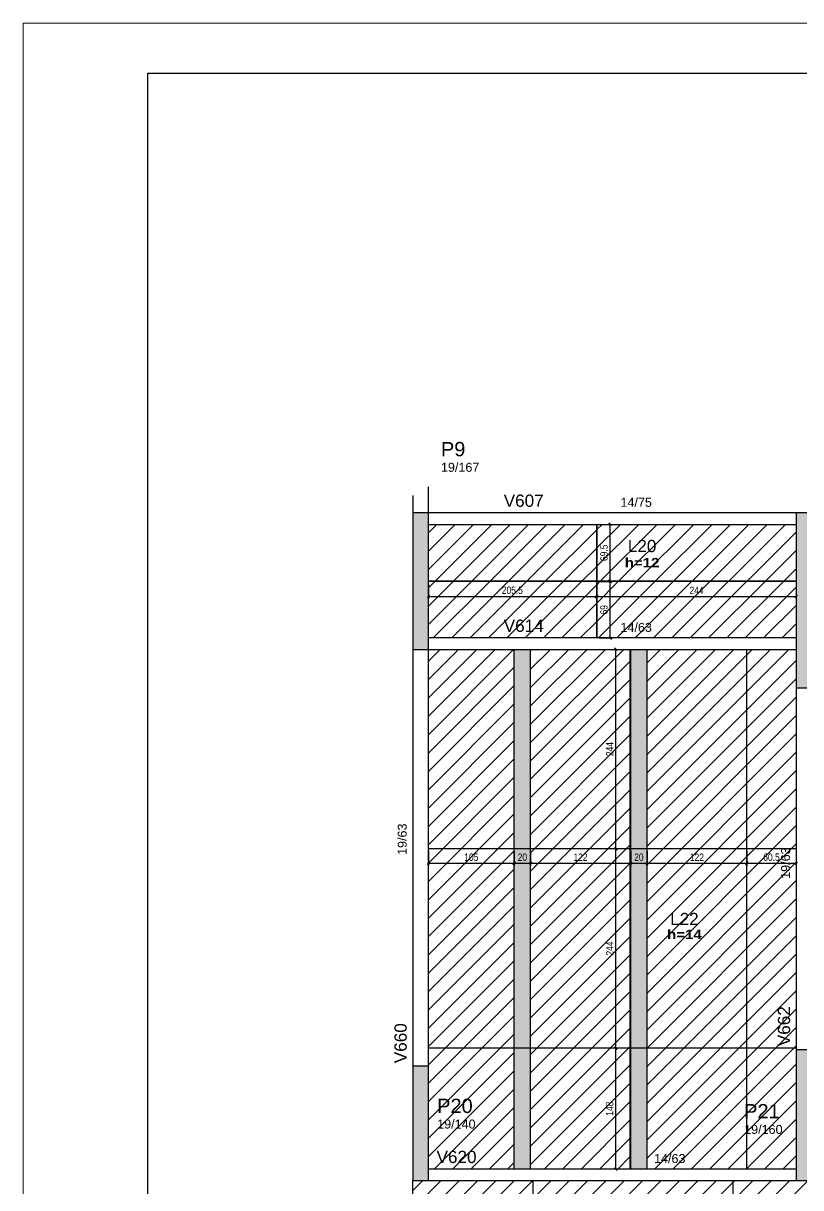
# Model space of a CAD drawing. Extents: x 4150 to 8661, y -614 to 3008.
# Drawn here: x 4150 to 5101, y 1583 to 3008 of the extents above; entities that cross this region are included whole.
import ezdxf

# ---------------------------------------------------------------- set-up
doc = ezdxf.new("R2010")
doc.units = 0
doc.header["$PDMODE"] = 34
for name, color, linetype in [('COTA', 241, 'Continuous'), ('MTH-DIM-PILAR', 3, 'Continuous'), ('MTH-DIM-VIGA', 3, 'Continuous'), ('MTH-FACE-VIGA', 7, 'Continuous'), ('MTH-PILAR-SEGUE', 5, 'Continuous'), ('MTH-SOMBRA25', 253, 'Continuous'), ('MTH-TIT1-PILAR', 5, 'Continuous'), ('MTH-TIT1-VIGA', 5, 'Continuous'), ('MTH-TXT-NEGRITO', 5, 'Continuous'), ('Painéis', 200, 'Continuous')]:
    doc.layers.add(name, color=color, linetype=linetype)
doc.layers.add('FOLHA', color=255, linetype='Continuous', lineweight=5)
doc.layers.add('Hachura', color=251, linetype='Continuous', lineweight=9)
doc.styles.add('COTA TECNICA-50', font='techl___.ttf', dxfattribs={"height": 9})
doc.styles.add('TQS_ARIAL', font='arial.ttf')
doc.styles.add('TQS_ARIAL_BLACK', font='ariblk.ttf')
doc.dimstyles.new('COTA PAINEL-50', dxfattribs={"dimtxt": 9, "dimasz": 3, "dimexe": 3, "dimexo": 3, "dimgap": 3, "dimtad": 1, "dimdec": 1, "dimzin": 12, "dimdsep": 46, "dimtxsty": 'COTA TECNICA-50', "dimblk1": 'OBLIQUE', "dimblk2": 'OBLIQUE', "dimsah": 1, "dimcen": 0.9, "dimclrd": 4, "dimclre": 4, "dimclrt": 240, "dimadec": 1, "dimazin": 3, "dimtfac": 1, "dimtdec": 1, "dimtmove": 0, "dimatfit": 3, "dimfxl": 1, "dimtolj": 1, "dimtzin": 12, "dimarcsym": 0})
pattern_1 = [(45, (-410.075, 0), (-11.22532, 11.22532), [])]

# ---------------------------------------------------------------- blocks, each defined once
blk = doc.blocks.new('_Oblique')
at = {"color": 0, "linetype": 'ByBlock', "lineweight": -2}
blk.add_line((-0.5, -0.5), (0.5, 0.5), dxfattribs=at)
blk = doc.blocks.new('*D1055')
at = {"layer": 'COTA', "color": 4, "lineweight": -2, "transparency": 16777216}
for p, q in [((4645.7, 2321.5), (4645.7, 2303.2)), ((4851.2, 2321.5), (4851.2, 2303.2)), ((4645.7, 2306.2), (4851.2, 2306.2))]:
    blk.add_line(p, q, dxfattribs=at)
at = {"layer": 'Defpoints', "color": 0, "transparency": 16777216}
for p in [(4645.7, 2324.5), (4851.2, 2324.5), (4851.2, 2306.2)]:
    blk.add_point(p, dxfattribs=at)
at = {"layer": 'COTA', "color": 4, "lineweight": -2, "transparency": 16777216, "xscale": 3, "yscale": 3, "zscale": 3, "rotation": 180}
blk.add_blockref('_Oblique', (4645.7, 2306.2), dxfattribs=at)
at = {"layer": 'COTA', "color": 4, "lineweight": -2, "transparency": 16777216, "xscale": 3, "yscale": 3, "zscale": 3}
blk.add_blockref('_Oblique', (4851.2, 2306.2), dxfattribs=at)
at = {"layer": 'COTA', "color": 240, "transparency": 16777216, "insert": (4748.4, 2313.8), "char_height": 9, "attachment_point": 5, "style": 'COTA TECNICA-50'}
blk.add_mtext('\\A1;205.5', dxfattribs=at)
blk = doc.blocks.new('*D1056')
at = {"layer": 'COTA', "color": 4, "lineweight": -2, "transparency": 16777216}
for p, q in [((4851.7, 2321.5), (4851.7, 2303.2)), ((5095.7, 2321.5), (5095.7, 2303.2)), ((4851.7, 2306.2), (5095.7, 2306.2))]:
    blk.add_line(p, q, dxfattribs=at)
at = {"layer": 'Defpoints', "color": 0, "transparency": 16777216}
for p in [(4851.7, 2324.5), (5095.7, 2324.5), (5095.7, 2306.2)]:
    blk.add_point(p, dxfattribs=at)
at = {"layer": 'COTA', "color": 4, "lineweight": -2, "transparency": 16777216, "xscale": 3, "yscale": 3, "zscale": 3, "rotation": 180}
blk.add_blockref('_Oblique', (4851.7, 2306.2), dxfattribs=at)
at = {"layer": 'COTA', "color": 4, "lineweight": -2, "transparency": 16777216, "xscale": 3, "yscale": 3, "zscale": 3}
blk.add_blockref('_Oblique', (5095.7, 2306.2), dxfattribs=at)
at = {"layer": 'COTA', "color": 240, "transparency": 16777216, "insert": (4973.7, 2313.7), "char_height": 9, "attachment_point": 5, "style": 'COTA TECNICA-50'}
blk.add_mtext('\\A1;244', dxfattribs=at)
blk = doc.blocks.new('*D1057')
at = {"layer": 'COTA', "color": 4, "lineweight": -2, "transparency": 16777216}
for p, q in [((4854.7, 2324.5), (4871.1, 2324.5)), ((4868.1, 2255.5), (4868.1, 2324.5)), ((4854.7, 2255.5), (4871.1, 2255.5))]:
    blk.add_line(p, q, dxfattribs=at)
at = {"layer": 'Defpoints', "color": 0, "transparency": 16777216}
for p in [(4851.7, 2324.5), (4868.1, 2324.5), (4851.7, 2255.5)]:
    blk.add_point(p, dxfattribs=at)
at = {"layer": 'COTA', "color": 4, "lineweight": -2, "transparency": 16777216, "xscale": 3, "yscale": 3, "zscale": 3}
for p, rotation in [((4868.1, 2324.5), 90), ((4868.1, 2255.5), 270)]:
    blk.add_blockref('_Oblique', p, dxfattribs=dict(at, rotation=rotation))
at = {"layer": 'COTA', "color": 240, "transparency": 16777216, "insert": (4860.5, 2290), "char_height": 9, "attachment_point": 5, "rotation": 90, "style": 'COTA TECNICA-50'}
blk.add_mtext('\\A1;69', dxfattribs=at)
blk = doc.blocks.new('*D1058')
at = {"layer": 'COTA', "color": 4, "lineweight": -2, "transparency": 16777216}
for p, q in [((4854.7, 2394.5), (4871.1, 2394.5)), ((4868.1, 2325), (4868.1, 2394.5)), ((4854.7, 2325), (4871.1, 2325))]:
    blk.add_line(p, q, dxfattribs=at)
at = {"layer": 'Defpoints', "color": 0, "transparency": 16777216}
for p in [(4851.7, 2394.5), (4868.1, 2394.5), (4851.7, 2325)]:
    blk.add_point(p, dxfattribs=at)
at = {"layer": 'COTA', "color": 4, "lineweight": -2, "transparency": 16777216, "xscale": 3, "yscale": 3, "zscale": 3}
for p, rotation in [((4868.1, 2394.5), 90), ((4868.1, 2325), 270)]:
    blk.add_blockref('_Oblique', p, dxfattribs=dict(at, rotation=rotation))
at = {"layer": 'COTA', "color": 240, "transparency": 16777216, "insert": (4860.5, 2359.7), "char_height": 9, "attachment_point": 5, "rotation": 90, "style": 'COTA TECNICA-50'}
blk.add_mtext('\\A1;69.5', dxfattribs=at)
blk = doc.blocks.new('*D1071')
at = {"layer": 'COTA', "color": 4, "lineweight": -2, "transparency": 16777216}
for p, q in [((5035.2, 1994.5), (5035.2, 1976.6)), ((5095.7, 1994.5), (5095.7, 1976.6)), ((5095.7, 1979.6), (5035.2, 1979.6))]:
    blk.add_line(p, q, dxfattribs=at)
at = {"layer": 'Defpoints', "color": 0, "transparency": 16777216}
for p in [(5035.2, 1997.5), (5095.7, 1997.5), (5035.2, 1979.6)]:
    blk.add_point(p, dxfattribs=at)
at = {"layer": 'COTA', "color": 4, "lineweight": -2, "transparency": 16777216, "xscale": 3, "yscale": 3, "zscale": 3, "rotation": 180}
blk.add_blockref('_Oblique', (5035.2, 1979.6), dxfattribs=at)
at = {"layer": 'COTA', "color": 4, "lineweight": -2, "transparency": 16777216, "xscale": 3, "yscale": 3, "zscale": 3}
blk.add_blockref('_Oblique', (5095.7, 1979.6), dxfattribs=at)
at = {"layer": 'COTA', "color": 240, "transparency": 16777216, "insert": (5065.4, 1987.2), "char_height": 9, "attachment_point": 5, "style": 'COTA TECNICA-50'}
blk.add_mtext('\\A1;60.5', dxfattribs=at)
blk = doc.blocks.new('*D1072')
at = {"layer": 'COTA', "color": 4, "lineweight": -2, "transparency": 16777216}
for p, q in [((4913.2, 1994.5), (4913.2, 1976.6)), ((5035.2, 1994.5), (5035.2, 1976.6)), ((5035.2, 1979.6), (4913.2, 1979.6))]:
    blk.add_line(p, q, dxfattribs=at)
at = {"layer": 'Defpoints', "color": 0, "transparency": 16777216}
for p in [(4913.2, 1997.5), (5035.2, 1997.5), (4913.2, 1979.6)]:
    blk.add_point(p, dxfattribs=at)
at = {"layer": 'COTA', "color": 4, "lineweight": -2, "transparency": 16777216, "xscale": 3, "yscale": 3, "zscale": 3, "rotation": 180}
blk.add_blockref('_Oblique', (4913.2, 1979.6), dxfattribs=at)
at = {"layer": 'COTA', "color": 4, "lineweight": -2, "transparency": 16777216, "xscale": 3, "yscale": 3, "zscale": 3}
blk.add_blockref('_Oblique', (5035.2, 1979.6), dxfattribs=at)
at = {"layer": 'COTA', "color": 240, "transparency": 16777216, "insert": (4974.2, 1987.2), "char_height": 9, "attachment_point": 5, "style": 'COTA TECNICA-50'}
blk.add_mtext('\\A1;122', dxfattribs=at)
blk = doc.blocks.new('*D1073')
at = {"layer": 'COTA', "color": 4, "lineweight": -2, "transparency": 16777216}
for p, q in [((4893.2, 1994.5), (4893.2, 1976.6)), ((4913.2, 1994.5), (4913.2, 1976.6)), ((4913.2, 1979.6), (4893.2, 1979.6))]:
    blk.add_line(p, q, dxfattribs=at)
at = {"layer": 'Defpoints', "color": 0, "transparency": 16777216}
for p in [(4893.2, 1997.5), (4913.2, 1997.5), (4893.2, 1979.6)]:
    blk.add_point(p, dxfattribs=at)
at = {"layer": 'COTA', "color": 4, "lineweight": -2, "transparency": 16777216, "xscale": 3, "yscale": 3, "zscale": 3, "rotation": 180}
blk.add_blockref('_Oblique', (4893.2, 1979.6), dxfattribs=at)
at = {"layer": 'COTA', "color": 4, "lineweight": -2, "transparency": 16777216, "xscale": 3, "yscale": 3, "zscale": 3}
blk.add_blockref('_Oblique', (4913.2, 1979.6), dxfattribs=at)
at = {"layer": 'COTA', "color": 240, "transparency": 16777216, "insert": (4903.2, 1987.2), "char_height": 9, "attachment_point": 5, "style": 'COTA TECNICA-50'}
blk.add_mtext('\\A1;20', dxfattribs=at)
blk = doc.blocks.new('*D1074')
at = {"layer": 'COTA', "color": 4, "lineweight": -2, "transparency": 16777216}
for p, q in [((4770.7, 1994.5), (4770.7, 1976.6)), ((4892.7, 1994.5), (4892.7, 1976.6)), ((4892.7, 1979.6), (4770.7, 1979.6))]:
    blk.add_line(p, q, dxfattribs=at)
at = {"layer": 'Defpoints', "color": 0, "transparency": 16777216}
for p in [(4770.7, 1997.5), (4892.7, 1997.5), (4770.7, 1979.6)]:
    blk.add_point(p, dxfattribs=at)
at = {"layer": 'COTA', "color": 4, "lineweight": -2, "transparency": 16777216, "xscale": 3, "yscale": 3, "zscale": 3, "rotation": 180}
blk.add_blockref('_Oblique', (4770.7, 1979.6), dxfattribs=at)
at = {"layer": 'COTA', "color": 4, "lineweight": -2, "transparency": 16777216, "xscale": 3, "yscale": 3, "zscale": 3}
blk.add_blockref('_Oblique', (4892.7, 1979.6), dxfattribs=at)
at = {"layer": 'COTA', "color": 240, "transparency": 16777216, "insert": (4831.7, 1987.2), "char_height": 9, "attachment_point": 5, "style": 'COTA TECNICA-50'}
blk.add_mtext('\\A1;122', dxfattribs=at)
blk = doc.blocks.new('*D1075')
at = {"layer": 'COTA', "color": 4, "lineweight": -2, "transparency": 16777216}
for p, q in [((4750.7, 1994.5), (4750.7, 1976.6)), ((4770.7, 1994.5), (4770.7, 1976.6)), ((4770.7, 1979.6), (4750.7, 1979.6))]:
    blk.add_line(p, q, dxfattribs=at)
at = {"layer": 'Defpoints', "color": 0, "transparency": 16777216}
for p in [(4750.7, 1997.5), (4770.7, 1997.5), (4750.7, 1979.6)]:
    blk.add_point(p, dxfattribs=at)
at = {"layer": 'COTA', "color": 4, "lineweight": -2, "transparency": 16777216, "xscale": 3, "yscale": 3, "zscale": 3, "rotation": 180}
blk.add_blockref('_Oblique', (4750.7, 1979.6), dxfattribs=at)
at = {"layer": 'COTA', "color": 4, "lineweight": -2, "transparency": 16777216, "xscale": 3, "yscale": 3, "zscale": 3}
blk.add_blockref('_Oblique', (4770.7, 1979.6), dxfattribs=at)
at = {"layer": 'COTA', "color": 240, "transparency": 16777216, "insert": (4760.7, 1987.2), "char_height": 9, "attachment_point": 5, "style": 'COTA TECNICA-50'}
blk.add_mtext('\\A1;20', dxfattribs=at)
blk = doc.blocks.new('*D1076')
at = {"layer": 'COTA', "color": 4, "lineweight": -2, "transparency": 16777216}
for p, q in [((4645.7, 1994.5), (4645.7, 1976.6)), ((4750.7, 1994.5), (4750.7, 1976.6)), ((4750.7, 1979.6), (4645.7, 1979.6))]:
    blk.add_line(p, q, dxfattribs=at)
at = {"layer": 'Defpoints', "color": 0, "transparency": 16777216}
for p in [(4645.7, 1997.5), (4750.7, 1997.5), (4645.7, 1979.6)]:
    blk.add_point(p, dxfattribs=at)
at = {"layer": 'COTA', "color": 4, "lineweight": -2, "transparency": 16777216, "xscale": 3, "yscale": 3, "zscale": 3, "rotation": 180}
blk.add_blockref('_Oblique', (4645.7, 1979.6), dxfattribs=at)
at = {"layer": 'COTA', "color": 4, "lineweight": -2, "transparency": 16777216, "xscale": 3, "yscale": 3, "zscale": 3}
blk.add_blockref('_Oblique', (4750.7, 1979.6), dxfattribs=at)
at = {"layer": 'COTA', "color": 240, "transparency": 16777216, "insert": (4698.2, 1987.2), "char_height": 9, "attachment_point": 5, "style": 'COTA TECNICA-50'}
blk.add_mtext('\\A1;105', dxfattribs=at)
blk = doc.blocks.new('*D1077')
at = {"layer": 'COTA', "color": 4, "lineweight": -2, "transparency": 16777216}
for p, q in [((4889.7, 1753.5), (4872, 1753.5)), ((4875, 1605.5), (4875, 1753.5)), ((4889.7, 1605.5), (4872, 1605.5))]:
    blk.add_line(p, q, dxfattribs=at)
at = {"layer": 'Defpoints', "color": 0, "transparency": 16777216}
for p in [(4875, 1753.5), (4892.7, 1753.5), (4892.7, 1605.5)]:
    blk.add_point(p, dxfattribs=at)
at = {"layer": 'COTA', "color": 4, "lineweight": -2, "transparency": 16777216, "xscale": 3, "yscale": 3, "zscale": 3}
for p, rotation in [((4875, 1753.5), 90), ((4875, 1605.5), 270)]:
    blk.add_blockref('_Oblique', p, dxfattribs=dict(at, rotation=rotation))
at = {"layer": 'COTA', "color": 240, "transparency": 16777216, "insert": (4867.4, 1679.5), "char_height": 9, "attachment_point": 5, "rotation": 90, "style": 'COTA TECNICA-50'}
blk.add_mtext('\\A1;148', dxfattribs=at)
blk = doc.blocks.new('*D1078')
at = {"layer": 'COTA', "color": 4, "lineweight": -2, "transparency": 16777216}
for p, q in [((4875, 1753.5), (4875, 1997.5)), ((4889.7, 1753.5), (4872, 1753.5))]:
    blk.add_line(p, q, dxfattribs=at)
at = {"layer": 'Defpoints', "color": 0, "transparency": 16777216}
for p in [(4875, 1997.5), (4875, 1997.5), (4892.7, 1753.5)]:
    blk.add_point(p, dxfattribs=at)
at = {"layer": 'COTA', "color": 4, "lineweight": -2, "transparency": 16777216, "xscale": 3, "yscale": 3, "zscale": 3}
for p, rotation in [((4875, 1997.5), 90), ((4875, 1753.5), 270)]:
    blk.add_blockref('_Oblique', p, dxfattribs=dict(at, rotation=rotation))
at = {"layer": 'COTA', "color": 240, "transparency": 16777216, "insert": (4867.5, 1875.5), "char_height": 9, "attachment_point": 5, "rotation": 90, "style": 'COTA TECNICA-50'}
blk.add_mtext('\\A1;244', dxfattribs=at)
blk = doc.blocks.new('*D1079')
at = {"layer": 'COTA', "color": 4, "lineweight": -2, "transparency": 16777216}
blk.add_line((4875, 1997.5), (4875, 2241.5), dxfattribs=at)
at = {"layer": 'Defpoints', "color": 0, "transparency": 16777216}
for p in [(4875, 2241.5), (4875, 2241.5), (4875, 1997.5)]:
    blk.add_point(p, dxfattribs=at)
at = {"layer": 'COTA', "color": 4, "lineweight": -2, "transparency": 16777216, "xscale": 3, "yscale": 3, "zscale": 3}
for p, rotation in [((4875, 2241.5), 90), ((4875, 1997.5), 270)]:
    blk.add_blockref('_Oblique', p, dxfattribs=dict(at, rotation=rotation))
at = {"layer": 'COTA', "color": 240, "transparency": 16777216, "insert": (4867.5, 2119.5), "char_height": 9, "attachment_point": 5, "rotation": 90, "style": 'COTA TECNICA-50'}
blk.add_mtext('\\A1;244', dxfattribs=at)

msp = doc.modelspace()

# ---------------------------------------------------------------- hatches: boundary and pattern name
at = {"layer": 'Hachura', "linetype": 'ByBlock'}
h = msp.add_hatch(dxfattribs=at)
h.set_pattern_fill('ANSI31', color=256, scale=5)
h.set_pattern_definition(pattern_1)
h.paths.add_polyline_path([(4851.16, 2324.98), (4851.16, 2394.48), (4645.66, 2394.48), (4645.66, 2324.98)])
h.paths.add_polyline_path([(5095.66, 2324.98), (5095.66, 2394.48), (4851.66, 2394.48), (4851.66, 2324.98)])
h.paths.add_polyline_path([(5095.66, 2255.48), (5095.66, 2324.48), (4851.66, 2324.48), (4851.66, 2255.48)])
h.paths.add_polyline_path([(4851.16, 2324.48), (4645.66, 2324.48), (4645.66, 2255.48), (4851.16, 2255.48)])
h = msp.add_hatch(dxfattribs=at)
h.set_pattern_fill('ANSI31', color=256, scale=5)
h.set_pattern_definition(pattern_1)
h.paths.add_polyline_path([(4750.66, 2241.48), (4645.66, 2241.48), (4645.66, 1997.48), (4750.66, 1997.48)])
h.paths.add_polyline_path([(4770.66, 1997.48), (4892.66, 1997.48), (4892.66, 2241.48), (4770.66, 2241.48)])
h.paths.add_polyline_path([(4913.16, 1997.48), (5035.16, 1997.48), (5035.16, 2241.48), (4913.16, 2241.48)])
h.paths.add_polyline_path([(5035.16, 1997.48), (5095.66, 1997.48), (5095.66, 2194.48), (5095.66, 2241.48), (5035.16, 2241.48)])
h.paths.add_polyline_path([(5095.66, 1997.48), (5035.16, 1997.48), (5035.16, 1753.48), (5095.66, 1753.48)])
h.paths.add_polyline_path([(5035.16, 1997.48), (4913.16, 1997.48), (4913.16, 1753.48), (5035.16, 1753.48)])
h.paths.add_polyline_path([(4770.66, 1753.48), (4892.66, 1753.48), (4892.66, 1997.48), (4770.66, 1997.48)])
h.paths.add_polyline_path([(4750.66, 1997.48), (4645.66, 1997.48), (4645.66, 1753.48), (4750.66, 1753.48)])
h.paths.add_polyline_path([(4645.66, 1753.48), (4645.66, 1731.48), (4645.66, 1605.48), (4750.66, 1605.48), (4750.66, 1753.48)])
h.paths.add_polyline_path([(4770.66, 1753.48), (4770.66, 1605.48), (4892.66, 1605.48), (4892.66, 1753.48)])
h.paths.add_polyline_path([(4913.16, 1753.48), (4913.16, 1605.48), (5035.16, 1605.48), (5035.16, 1753.48)])
h.paths.add_polyline_path([(5035.16, 1605.48), (5095.66, 1605.48), (5095.66, 1751.48), (5095.66, 1753.48), (5035.16, 1753.48)])
at = {"layer": 'Hachura'}
h = msp.add_hatch(color=256, dxfattribs=at)
h.dxf.hatch_style = 1
h.paths.add_polyline_path([(4893.16, 2241.48), (4913.16, 2241.48), (4913.16, 1997.48), (4893.16, 1997.48)])
h.paths.add_polyline_path([(4893.16, 1997.48), (4913.16, 1997.48), (4913.16, 1753.48), (4893.16, 1753.48)])
h.paths.add_polyline_path([(4893.16, 1753.48), (4913.16, 1753.48), (4913.16, 1605.48), (4893.16, 1605.48)])
h.paths.add_polyline_path([(4750.66, 1753.48), (4770.66, 1753.48), (4770.66, 1605.48), (4750.66, 1605.48)])
h.paths.add_polyline_path([(4750.66, 1997.48), (4770.66, 1997.48), (4770.66, 1753.48), (4750.66, 1753.48)])
h.paths.add_polyline_path([(4750.66, 2241.48), (4770.66, 2241.48), (4770.66, 1997.48), (4750.66, 1997.48)])
at = {"layer": 'Hachura', "linetype": 'ByBlock'}
h = msp.add_hatch(dxfattribs=at)
h.set_pattern_fill('ANSI31', color=256, scale=5)
h.set_pattern_definition(pattern_1)
h.paths.add_polyline_path([(5834.66, 1465.48), (5994.16, 1465.48), (5994.16, 1518.98), (5994.16, 1530.48), (5750.16, 1530.48), (5750.16, 1465.48), (5815.66, 1465.48)])
h.paths.add_polyline_path([(5994.16, 1530.98), (5994.16, 1537.98), (5994.16, 1591.48), (5834.66, 1591.48), (5815.66, 1591.48), (5750.16, 1591.48), (5750.16, 1530.98)])
h.paths.add_polyline_path([(5750.16, 1530.98), (5750.16, 1591.48), (5506.16, 1591.48), (5506.16, 1530.98)])
h.paths.add_polyline_path([(5750.16, 1465.48), (5750.16, 1530.48), (5506.16, 1530.48), (5506.16, 1465.48)])
h.paths.add_polyline_path([(5506.16, 1465.48), (5506.16, 1530.48), (5262.16, 1530.48), (5262.16, 1465.48)])
h.paths.add_polyline_path([(5506.16, 1530.98), (5506.16, 1591.48), (5262.16, 1591.48), (5262.16, 1530.98)])
h.paths.add_polyline_path([(5262.16, 1530.98), (5262.16, 1591.48), (5114.66, 1591.48), (5095.66, 1591.48), (5018.16, 1591.48), (5018.16, 1530.98)])
h.paths.add_polyline_path([(5262.16, 1465.48), (5262.16, 1530.48), (5018.16, 1530.48), (5018.16, 1465.48), (5095.66, 1465.48), (5114.66, 1465.48)])
h.paths.add_polyline_path([(5018.16, 1465.48), (5018.16, 1530.48), (4773.66, 1530.48), (4773.66, 1470.48), (4806.66, 1470.48), (4806.66, 1465.48)])
h.paths.add_polyline_path([(5018.16, 1530.98), (5018.16, 1591.48), (4773.66, 1591.48), (4773.66, 1530.98)])
h.paths.add_polyline_path([(4645.66, 1591.48), (4626.66, 1591.48), (4626.66, 1530.98), (4773.66, 1530.98), (4773.66, 1591.48)])
h.paths.add_polyline_path([(4626.66, 1530.48), (4626.66, 1470.48), (4773.66, 1470.48), (4773.66, 1530.48)])

# ---------------------------------------------------------------- linework, layer by layer
at = {"color": 30}
for p, q in [((4302.54, 2946.69), (8600.49, 2946.69)), ((4302.54, -552.63), (4302.54, 2946.69))]:
    msp.add_line(p, q, dxfattribs=at)
at = {"layer": 'FOLHA'}
msp.add_line((4150.13, 3007.66), (8661.45, 3007.66), dxfattribs=at)
at = {"layer": 'FOLHA', "lineweight": 5}
msp.add_line((4150.13, -613.6), (4150.13, 3007.66), dxfattribs=at)
at = {"layer": 'MTH-FACE-VIGA', "linetype": 'Continuous'}
for p, q in [((4645.66, 2418.8), (4645.66, 2440.52)), ((4626.66, 2429.85), (4626.66, 2408.48)), ((4645.66, 2408.48), (4645.66, 2418.8)), ((5095.66, 2408.48), (4645.66, 2408.48)), ((4645.66, 2394.48), (5095.66, 2394.48)), ((5095.66, 2255.48), (4645.66, 2255.48)), ((4626.66, 2241.48), (4626.66, 1731.48)), ((4645.66, 2241.48), (5095.66, 2241.48)), ((4645.66, 1731.48), (4645.66, 2241.48)), ((5095.66, 2194.48), (5095.66, 1751.48)), ((5095.66, 1605.48), (4645.66, 1605.48)), ((4645.66, 1591.48), (5095.66, 1591.48))]:
    msp.add_line(p, q, dxfattribs=at)
at = {"layer": 'MTH-PILAR-SEGUE', "linetype": 'Continuous'}
for points in [[(4626.66, 2241.48), (4645.66, 2241.48), (4645.66, 2408.48), (4626.66, 2408.48), (4626.66, 2241.48)], [(5095.66, 2194.48), (5114.66, 2194.48), (5114.66, 2408.48), (5095.66, 2408.48), (5095.66, 2194.48)], [(5095.66, 1591.48), (5114.66, 1591.48), (5114.66, 1751.48), (5095.66, 1751.48), (5095.66, 1591.48)], [(4626.66, 1591.48), (4645.66, 1591.48), (4645.66, 1731.48), (4626.66, 1731.48), (4626.66, 1591.48)]]:
    msp.add_lwpolyline(points, dxfattribs=at)
at = {"layer": 'MTH-SOMBRA25', "linetype": 'Continuous'}
for points in [[(4626.66, 2241.48), (4645.66, 2241.48), (4645.66, 2408.48)], [(4626.66, 2241.48), (4645.66, 2408.48), (4626.66, 2408.48)], [(4626.66, 2241.48), (4626.66, 2408.48), (4626.66, 2241.48)], [(5095.66, 2194.48), (5114.66, 2194.48), (5114.66, 2408.48)], [(5095.66, 2194.48), (5114.66, 2408.48), (5095.66, 2408.48)], [(5095.66, 2194.48), (5095.66, 2408.48), (5095.66, 2194.48)], [(5095.66, 1591.48), (5114.66, 1591.48), (5114.66, 1751.48)], [(5095.66, 1591.48), (5114.66, 1751.48), (5095.66, 1751.48)], [(5095.66, 1591.48), (5095.66, 1751.48), (5095.66, 1591.48)], [(4626.66, 1591.48), (4645.66, 1591.48), (4645.66, 1731.48)], [(4626.66, 1591.48), (4645.66, 1731.48), (4626.66, 1731.48)], [(4626.66, 1591.48), (4626.66, 1731.48), (4626.66, 1591.48)]]:
    msp.add_solid(points, dxfattribs=at)
at = {"layer": 'Painéis'}
for p, q in [((4851.16, 2394.48), (4851.16, 2255.48)), ((4851.66, 2394.48), (4851.66, 2255.48)), ((5095.66, 2324.98), (4645.66, 2324.98)), ((5095.66, 2324.48), (4645.66, 2324.48)), ((4750.66, 1605.48), (4750.66, 2241.48)), ((4770.66, 1605.48), (4770.66, 2241.48)), ((4892.66, 1605.48), (4892.66, 2241.48)), ((4893.16, 1605.48), (4893.16, 2241.48)), ((4913.16, 1605.48), (4913.16, 2241.48)), ((5035.16, 1605.48), (5035.16, 2241.48)), ((5095.66, 1997.48), (4645.66, 1997.48)), ((5095.66, 1753.48), (4645.66, 1753.48)), ((4626.66, 1470.48), (4626.66, 1591.48)), ((4773.66, 1591.48), (4773.66, 1470.48)), ((5018.16, 1591.48), (5018.16, 1465.48))]:
    msp.add_line(p, q, dxfattribs=at)

# ---------------------------------------------------------------- texts
at = {"layer": 'MTH-DIM-PILAR', "linetype": 'Continuous', "style": 'TQS_ARIAL'}
for s, p in [('19/167', (4661.04, 2458.84)), ('19/140', (4656.42, 1655.19)), ('19/160', (5031.97, 1648.64))]:
    msp.add_text(s, height=11, dxfattribs=at).set_placement(p)
at = {"layer": 'MTH-DIM-VIGA', "linetype": 'Continuous', "style": 'TQS_ARIAL'}
for s, p in [('14/75', (4880.66, 2415.98)), ('14/63', (4880.66, 2262.98)), ('14/63', (4921.74, 1612.98))]:
    msp.add_text(s, height=11, dxfattribs=at).set_placement(p)
for p in [(4619.16, 1989.98), (5088.16, 1960.75)]:
    msp.add_text('19/63', height=11, rotation=90, dxfattribs=at).set_placement(p)
at = {"layer": 'MTH-TIT1-PILAR', "linetype": 'Continuous', "style": 'TQS_ARIAL'}
for s, p in [('P9', (4661.04, 2477.84)), ('P20', (4656.42, 1674.19)), ('P21', (5031.97, 1667.64))]:
    msp.add_text(s, height=17.5, dxfattribs=at).set_placement(p)
at = {"layer": 'MTH-TIT1-VIGA', "linetype": 'Continuous', "style": 'TQS_ARIAL'}
for s, p in [('V607', (4737.83, 2415.98)), ('L20', (4889.66, 2360.53)), ('V614', (4737.83, 2262.98)), ('L22', (4941.4, 1904.13)), ('V620', (4655.66, 1612.98))]:
    msp.add_text(s, height=15, dxfattribs=at).set_placement(p)
for s, p in [('V662', (5088.16, 1755.97)), ('V660', (4619.16, 1735.16))]:
    msp.add_text(s, height=15, rotation=90, dxfattribs=at).set_placement(p)
at = {"layer": 'MTH-TXT-NEGRITO', "color": 3, "linetype": 'Continuous', "style": 'TQS_ARIAL_BLACK'}
for s, p in [('h=12', (4885.95, 2341.9)), ('h=14', (4937.68, 1886.95))]:
    msp.add_text(s, height=11.5, dxfattribs=at).set_placement(p)

# ---------------------------------------------------------------- dimensions: what is measured, and where the dimension line sits
at = {"layer": 'COTA'}
for base, p1, p2, angle, picture, middle in [((4868.13, 2394.48), (4851.66, 2324.98), (4851.66, 2394.48), 90, '*D1058', (4860.51, 2359.73)), ((4868.13, 2324.48), (4851.66, 2255.48), (4851.66, 2324.48), 90, '*D1057', (4860.51, 2289.98)), ((4770.66, 1979.62), (4892.66, 1997.48), (4770.66, 1997.48), 180, '*D1074', (4831.66, 1987.18)), ((5035.16, 1979.62), (5095.66, 1997.48), (5035.16, 1997.48), 180, '*D1071', (5065.41, 1987.22)), ((4875.03, 1753.48), (4892.66, 1605.48), (4892.66, 1753.48), 90, '*D1077', (4867.44, 1679.48))]:
    dim = msp.add_linear_dim(base=base, p1=p1, p2=p2, angle=angle, dimstyle='COTA PAINEL-50', dxfattribs=at)
    dim.commit()
    dim.dimension.update_dxf_attribs({"geometry": picture, "text_midpoint": middle})
for base, p1, p2, picture, middle in [((4851.16, 2306.17), (4645.66, 2324.48), (4851.16, 2324.48), '*D1055', (4748.41, 2313.77)), ((5095.66, 2306.17), (4851.66, 2324.48), (5095.66, 2324.48), '*D1056', (4973.66, 2313.74))]:
    dim = msp.add_linear_dim(base=base, p1=p1, p2=p2, dimstyle='COTA PAINEL-50', dxfattribs=at)
    dim.commit()
    dim.dimension.update_dxf_attribs({"geometry": picture, "text_midpoint": middle})
for base, p1, p2, angle, picture, middle in [((4875.03, 2241.48), (4875.03, 1997.48), (4875.03, 2241.48), 90, '*D1079', (4867.46, 2119.48)), ((4645.66, 1979.62), (4750.66, 1997.48), (4645.66, 1997.48), 180, '*D1076', (4698.16, 1987.22)), ((4750.66, 1979.62), (4770.66, 1997.48), (4750.66, 1997.48), 180, '*D1075', (4760.66, 1987.22)), ((4875.03, 1997.48), (4892.66, 1753.48), (4875.03, 1997.48), 90, '*D1078', (4867.46, 1875.48)), ((4893.16, 1979.62), (4913.16, 1997.48), (4893.16, 1997.48), 180, '*D1073', (4903.16, 1987.22)), ((4913.16, 1979.62), (5035.16, 1997.48), (4913.16, 1997.48), 180, '*D1072', (4974.16, 1987.18))]:
    dim = msp.add_linear_dim(base=base, p1=p1, p2=p2, angle=angle, dimstyle='COTA PAINEL-50', override={"dimtmove": 1}, dxfattribs=at)
    dim.commit()
    dim.dimension.update_dxf_attribs({"geometry": picture, "text_midpoint": middle})

doc.saveas('drawing.dxf')
